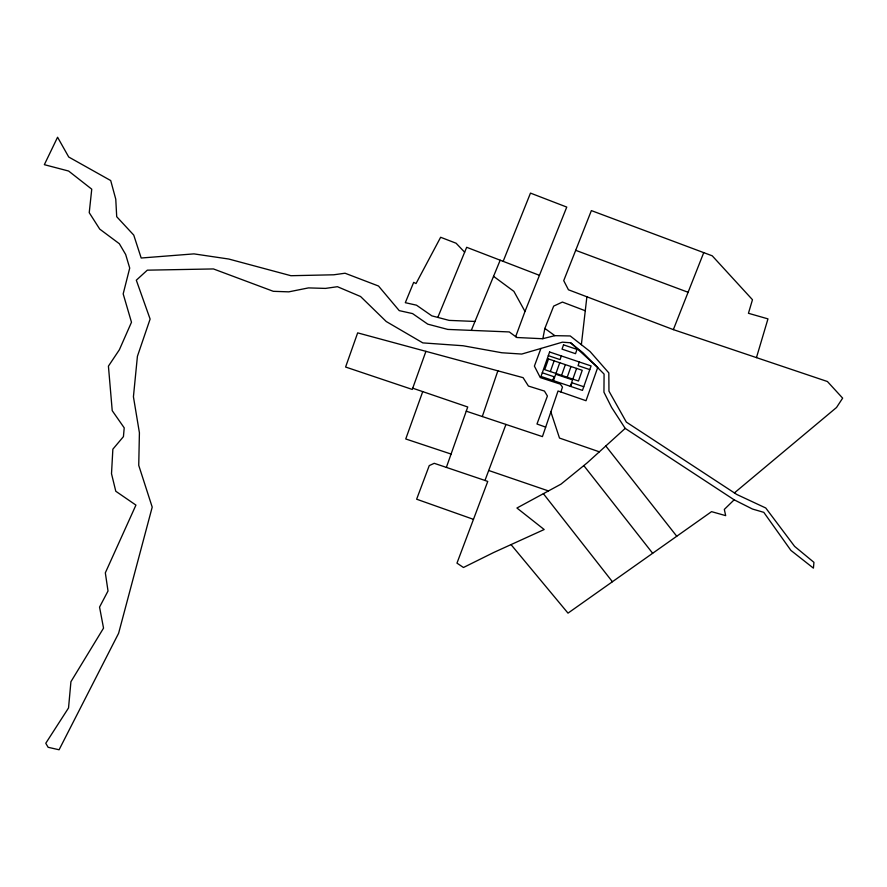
<?xml version="1.0" encoding="UTF-8"?>
<svg xmlns="http://www.w3.org/2000/svg" width="887" height="887" viewBox="0 0 887 887"><rect width="100%" height="100%" fill="white"/><g stroke="black" fill="none" stroke-linecap="round" stroke-linejoin="round"><path stroke-width="1.33" d="M581.362 344.688L586.884 296.79M542.844 338.668L544.851 328.445L553.676 306.104L562.413 302.068L585.276 310.749M756.456 357.616L767.965 318.877L748.44 313.288L752.475 299.728L712.228 255.811L591.374 210.596L563.722 280.647L568.445 289.783L673.355 329.62L827.416 381.521L842.65 398.141L836.53 407.488L734.403 492.906M482.295 416.535L497.862 370.833M570.629 342.781L582.992 352.804L604.08 374.081L603.947 392.187L611.598 407.421L625.202 428.388L734.159 499.813L752.475 509.038L763.807 512.353L790.905 550.406L813.412 568.135L813.944 562.358L794.608 546.381L765.758 507.996L736.787 494.469L626.355 422.112L608.959 391.134L608.826 372.917L590.043 351.496L570.23 335.951L554.852 335.663L542.567 338.734L516.822 337.503L509.304 331.938L447.791 329.421L427.767 324.154L412.577 313.599L399.217 310.616L378.516 286.024L345.054 273.229L333.756 274.793L290.947 275.713L228.779 259.037L193.965 253.882L141.188 258.017L133.749 235.099L116.707 216.705L115.765 199.187L110.709 180.56L68.731 157.021L57.577 137.23L44.35 164.672L68.609 171.036L91.749 189.175L89.232 212.68L99.732 229.112L119.346 243.725L125.666 254.491L129.713 268.085L123.182 293.885L131.487 322.258L119.379 349.744L108.425 366.143L112.228 410.681L124.213 427.844L123.437 436.626L112.86 449.188L111.507 473.691L115.787 491.254L135.933 505.102L105.331 572.836L108.014 590.986L99.555 607.096L103.535 628.129L70.927 681.704L68.532 707.948L45.769 743.273L48.131 747.297L59.085 749.77L118.614 633.274L152.209 507.12L138.738 465.365L139.414 432.778L133.427 396.766L137.418 356.297L150.114 319.065L136.31 280.203L147.309 270.169L213.434 268.938L273.318 291.313L288.763 291.856L308.488 287.898L325.462 288.408L337.426 286.701L360.565 296.513L386.266 321.537L422.822 342.892L463.003 345.742L501.854 352.76L521.744 354.057L562.413 342.171L570.629 342.781L597.738 367.44L586.019 400.724L558.034 390.99L542.423 436.615L466.263 411.18M560.839 391.965L562.491 387.12L560.373 384.16L540.272 377.585L534.395 366.109L540.915 348.458M550.35 371.553L554.12 360.854M552.745 380.401L554.031 376.731L542.29 372.784M561.349 355.942L560.063 359.601L548.321 355.654M553.444 380.634L555.705 374.214L572.57 379.88L570.308 386.311M555.972 373.449L559.741 362.739M561.593 375.334L565.363 364.635M567.225 377.23L570.984 366.519M572.847 379.115L576.605 368.415M570.729 386.444L572.015 382.785L583.757 386.732M579.344 361.985L578.047 365.655L589.788 369.602M473.47 519.35L416.635 499.204L429.253 465.597L434.231 463.313L446.361 467.394L467.737 406.989L412.721 388.196M425.915 351.352L412.278 389.437L345.597 367.03L357.661 332.869L523.086 377.662L528.419 386.056L544.452 391.078L547.412 396.023L536.979 424.008L545.671 427.124M422.733 391.599L405.747 438.965L451.084 454.055M515.669 336.65L524.993 311.437L566.76 207.081L530.481 193.1L503.162 261.343M446.361 467.394L484.978 480.444L505.945 424.441M673.355 329.62L703.746 252.618M437.801 317.413L466.673 247.296L539.44 275.325M471.296 330.385L500.19 260.201M734.159 499.813L724.313 509.415L725.688 515.646L711.551 511.644L568.002 613.139L511.067 544.651M625.202 428.388L587.194 462.837L560.983 484.147L516.933 508.018L544.174 529.528L493.682 552.501L463.469 567.492L456.971 563.134L487.75 481.453L484.978 480.444M474.977 321.449L449.121 320.384L431.836 315.85L416.491 305.183L405.315 302.689L413.686 282.354L416.025 283.552L440.639 237.272L456.095 243.226L464.644 252.207M488.715 470.487L548.465 490.932M599.346 451.816L559.497 438.067L550.871 411.923M575.696 250.322L688.101 292.278M544.851 328.445L554.852 335.663M493.549 276.323L513.895 291.368L524.993 311.437M605.788 445.984L676.748 536.247M583.801 465.586L652.655 553.277M543.376 493.682L612.407 581.739M549.607 351.995L541.003 376.454L582.471 390.391L591.086 365.932L549.607 351.995M548.499 358.958L544.729 369.668L578.468 381.011L582.227 370.3L548.499 358.958M563.533 344.855L562.025 349.134L575.508 353.68L577.016 349.389L563.533 344.855"/></g></svg>
